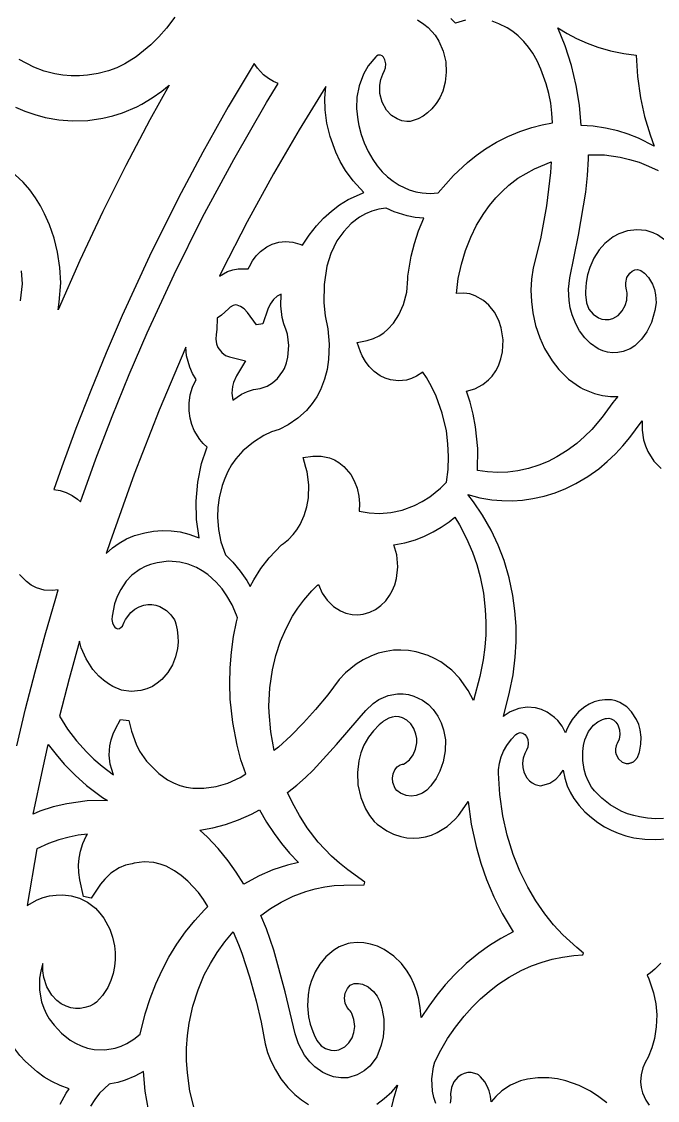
# Model space of a CAD drawing. Extents: x -629 to 1, y 0 to 2050.
# Drawn here: x -396.9 to -244.5, y 1067.3 to 1325.7 of the extents above; entities that cross this region are included whole.
import ezdxf

# ---------------------------------------------------------------- set-up
doc = ezdxf.new("R2010")
doc.units = 0
doc.layers.add('Default_Layer', color=1, linetype='CONTINUOUS')

msp = doc.modelspace()

# ---------------------------------------------------------------- linework, layer by layer
at = {"layer": 'Default_Layer'}
for points in [[(-360.17, 1326.8), (-362.17, 1324.13), (-363.96, 1322.08), (-365.91, 1320.16), (-369.42, 1317.31), (-372.12, 1315.59), (-374.06, 1314.69), (-376.07, 1313.95), (-378.51, 1313.28), (-381.03, 1312.87), (-383, 1312.72), (-384.98, 1312.73), (-386.94, 1312.9), (-388.89, 1313.22), (-391.45, 1313.89), (-393.92, 1314.81), (-397.44, 1316.64)], [(-301.98, 1326.16), (-300.47, 1325.15), (-299.43, 1324.32), (-297.76, 1322.47), (-296.86, 1321.06), (-295.83, 1318.64), (-295.25, 1316.09), (-295.12, 1313.64), (-295.38, 1311.21), (-295.96, 1309.09), (-296.67, 1307.46), (-297.52, 1306.08), (-298.54, 1304.82), (-299.59, 1303.85), (-300.68, 1303.07), (-301.88, 1302.44), (-303.74, 1301.84), (-304.11, 1301.77), (-304.53, 1301.79), (-305.75, 1301.98), (-306.91, 1302.41), (-308.2, 1303.24), (-309.45, 1304.54), (-310.49, 1306.43), (-311.01, 1308.48), (-311.03, 1310.52), (-310.79, 1311.88), (-310.33, 1313.18), (-309.9, 1314.02), (-309.68, 1314.68), (-309.62, 1315.64), (-309.83, 1316.59), (-310.18, 1317.22), (-310.47, 1317.52), (-310.83, 1317.73), (-311.43, 1317.72), (-311.83, 1317.46), (-312.01, 1317.28), (-313.8, 1315.13), (-314.95, 1313.12), (-315.97, 1310.35), (-316.5, 1307.67), (-316.62, 1304.92), (-316.33, 1302.18), (-316.03, 1300.83), (-315.49, 1298.72), (-314.78, 1296.67), (-313.86, 1294.63), (-312.74, 1292.69), (-311.67, 1291.19), (-310.47, 1289.78), (-309.17, 1288.53), (-307.85, 1287.48), (-306.43, 1286.56), (-303.97, 1285.42), (-302.44, 1284.96), (-300.87, 1284.68), (-298.94, 1284.58), (-297.02, 1284.75), (-293.41, 1288.88), (-290.04, 1292.01), (-287.92, 1293.69), (-285.71, 1295.24), (-283.07, 1296.84), (-280.32, 1298.24), (-277.49, 1299.43), (-274.57, 1300.39), (-272.14, 1301.01), (-269.68, 1301.47), (-269.81, 1303.84), (-270.09, 1306.2), (-270.54, 1308.54), (-271.14, 1310.84), (-272.43, 1314.37), (-273.31, 1316.32), (-274.37, 1318.18), (-275.37, 1319.62), (-276.5, 1320.96), (-277.88, 1322.32), (-279.16, 1323.34), (-280.54, 1324.24), (-282.55, 1325.21), (-284.12, 1325.88)], [(-290.5, 1326.05), (-292.9, 1325.34), (-294.03, 1326.45)], [(-398.3, 1305.25), (-396.11, 1304.31), (-393.68, 1303.45), (-391.19, 1302.79), (-387.97, 1302.22), (-384.71, 1301.97), (-381.01, 1302.08), (-377.36, 1302.6), (-375.01, 1303.16), (-372.72, 1303.88), (-369.21, 1305.33), (-368.02, 1305.93), (-365.57, 1307.44), (-363.24, 1309.1), (-361.48, 1310.51), (-361.48, 1310.51), (-366.12, 1302.18), (-371.9, 1291.25), (-377.41, 1280.21), (-382.91, 1268.52), (-388.12, 1256.72), (-387.85, 1258.5), (-387.45, 1263.14), (-387.66, 1266.84), (-388.23, 1270.52), (-389.05, 1273.82), (-390.16, 1277.03), (-391.36, 1279.7), (-392.36, 1281.63), (-393.51, 1283.5), (-394.91, 1285.43), (-396.47, 1287.25), (-399.34, 1289.89)], [(-242.25, 1273.08), (-244.52, 1274.67), (-245.5, 1275.17), (-247.2, 1275.66), (-249.43, 1275.88), (-251.66, 1275.61), (-253.75, 1274.9), (-255.13, 1274.15), (-257.12, 1272.59), (-258.45, 1271.09), (-259.74, 1269.1), (-260.74, 1266.85), (-261.27, 1265.06), (-261.6, 1263.23), (-261.74, 1261.02), (-261.79, 1260.37), (-261.55, 1258.38), (-260.92, 1256.88), (-259.94, 1255.63), (-258.65, 1254.75), (-257.87, 1254.47), (-257.05, 1254.34), (-256.12, 1254.38), (-255.22, 1254.62), (-253.95, 1255.35), (-252.93, 1256.43), (-252.24, 1257.72), (-251.88, 1258.99), (-251.79, 1260.71), (-251.83, 1261.12), (-251.95, 1261.49), (-252.11, 1262.32), (-252.12, 1263.16), (-251.82, 1264.42), (-251.15, 1265.49), (-250.57, 1265.97), (-249.9, 1266.26), (-249.33, 1266.31), (-248.77, 1266.21), (-248.52, 1266.11), (-247.64, 1265.48), (-246.62, 1264.4), (-245.7, 1262.86), (-245.22, 1261.57), (-244.94, 1260.24), (-244.85, 1258.36), (-245.13, 1256.5), (-245.95, 1253.68), (-247.09, 1251.41), (-248.34, 1249.67), (-249.96, 1248.09), (-251.06, 1247.32), (-252.72, 1246.68), (-253.98, 1246.44), (-255.26, 1246.4), (-256.45, 1246.54), (-257.6, 1246.85), (-258.73, 1247.32), (-260.55, 1248.61), (-261.93, 1249.99), (-263.15, 1251.62), (-264.1, 1253.33), (-264.96, 1255.48), (-265.41, 1257.19), (-265.7, 1258.94), (-265.8, 1261.67), (-265.5, 1264.38), (-263.46, 1274.6), (-261.69, 1284.86), (-261.24, 1288.85), (-261.02, 1292.86), (-261.01, 1293.85), (-257.22, 1293.79), (-253.48, 1293.28), (-251.18, 1292.74), (-248.93, 1292.04), (-246.62, 1291.12), (-244.38, 1290.05)], [(-396.96, 1266.02), (-396.75, 1262.9), (-397.23, 1258.84)], [(-243.06, 1134.81), (-244.98, 1134.76), (-246.9, 1134.88), (-248.8, 1135.18), (-250.17, 1135.51), (-251.7, 1135.97), (-253.17, 1136.57), (-255.83, 1138.09), (-257.84, 1139.68), (-259.59, 1141.45), (-260.3, 1142.36), (-261.15, 1143.82), (-261.7, 1145.15), (-262.1, 1146.53), (-262.41, 1148.69), (-262.37, 1150.86), (-262.26, 1152.27), (-261.95, 1153.66), (-261.04, 1155.7), (-259.85, 1157.2), (-258.81, 1158.01), (-257.65, 1158.56), (-256.96, 1158.74), (-256.71, 1158.81), (-256.16, 1158.85), (-255.62, 1158.73), (-254.97, 1158.38), (-254.48, 1157.92), (-254.03, 1157.26), (-253.61, 1156.04), (-253.52, 1154.94), (-253.68, 1153.84), (-254.13, 1152.79), (-254.22, 1152.63), (-254.35, 1152.45), (-254.44, 1152.19), (-254.57, 1151.54), (-254.56, 1150.72), (-254.44, 1150.15), (-253.88, 1149.09), (-252.93, 1148.31), (-252.24, 1148.07), (-252.01, 1148.03), (-251.86, 1148.01), (-251.7, 1148.01), (-251.55, 1148.01), (-251.4, 1148.03), (-251.25, 1148.05), (-251.1, 1148.08), (-250.96, 1148.12), (-250.82, 1148.16), (-250.68, 1148.22), (-250.54, 1148.28), (-250.41, 1148.34), (-250.28, 1148.42), (-249.93, 1148.68), (-249.27, 1149.47), (-248.87, 1150.56), (-248.85, 1150.71), (-248.49, 1152.59), (-248.44, 1154.33), (-248.67, 1156.07), (-249.01, 1157.33), (-249.52, 1158.55), (-250.69, 1160.38), (-251.85, 1161.55), (-253.55, 1162.63), (-254.52, 1163), (-255.54, 1163.22), (-257.08, 1163.27), (-258.41, 1163.1), (-259.7, 1162.73), (-260.84, 1162.24), (-261.9, 1161.61), (-263.44, 1160.34), (-264.91, 1158.57), (-265.68, 1157.31), (-266.29, 1155.97), (-266.52, 1155.36), (-267.32, 1156.94), (-268.35, 1158.29), (-269.16, 1159.04), (-270.97, 1160.33), (-272.3, 1160.94), (-273.72, 1161.34), (-275.72, 1161.49), (-277.7, 1161.2), (-279.77, 1160.37), (-281.21, 1159.41), (-281.41, 1159.24), (-279.94, 1165.07), (-279.1, 1169.25), (-278.57, 1173.48), (-278.36, 1177.18), (-278.4, 1180.88), (-278.66, 1184.57), (-279.17, 1188.25), (-280.05, 1192.46), (-281.26, 1196.61), (-282.66, 1200.32), (-284.35, 1203.93), (-286.39, 1207.53), (-288.57, 1210.71), (-289.91, 1212.41), (-287.1, 1211.68), (-284.23, 1211.2), (-281.77, 1210.98), (-279.3, 1210.95), (-276.84, 1211.11), (-274.39, 1211.45), (-271.69, 1212.04), (-269.05, 1212.85), (-266.5, 1213.86), (-264.05, 1215.05), (-261.23, 1216.73), (-258.58, 1218.62), (-256.52, 1220.35), (-254.58, 1222.2), (-252.8, 1224.12), (-251.15, 1226.13), (-248.44, 1229.78), (-248.15, 1230.13), (-248.17, 1227.83), (-247.83, 1225.56), (-247.41, 1224.14), (-246.84, 1222.76), (-245.4, 1220.45), (-243.64, 1218.68)], [(-398.03, 1152.22), (-395.91, 1161.12), (-393.64, 1169.99), (-391.23, 1178.81), (-388.67, 1187.6), (-388.06, 1189.6), (-389.44, 1189.41), (-391.41, 1189.53), (-393.31, 1190.09), (-394.57, 1190.74), (-395.72, 1191.56), (-397.32, 1193.25)], [(-297.63, 1066.53), (-298.11, 1067.99), (-298.42, 1069.49), (-298.6, 1072.41), (-298.2, 1075.32), (-297.86, 1076.54), (-296.41, 1079.35), (-294.79, 1082.08), (-292.91, 1084.84), (-290.84, 1087.48), (-288.94, 1089.6), (-286.91, 1091.62), (-284.87, 1093.39), (-282.72, 1095.04), (-280.03, 1096.81), (-277.19, 1098.37), (-274.7, 1099.49), (-272.13, 1100.43), (-269.72, 1101.11), (-267.27, 1101.62), (-264.51, 1101.99), (-262.39, 1102.17), (-262.25, 1102.58), (-263.86, 1103.89), (-267.2, 1106.94), (-269.44, 1109.38), (-271.5, 1111.94), (-273.66, 1115.07), (-275.57, 1118.34), (-277.48, 1122.21), (-279.07, 1126.21), (-280.5, 1130.81), (-281.56, 1135.48), (-282.29, 1140.55), (-282.6, 1145.65), (-282.61, 1146.46), (-282.35, 1148.04), (-281.92, 1149.58), (-281.36, 1150.98), (-280.63, 1152.31), (-279.49, 1153.85), (-278.41, 1154.92), (-278.03, 1155.22), (-277.43, 1155.41), (-276.79, 1155.29), (-276.31, 1154.95), (-275.91, 1154.45), (-275.59, 1153.71), (-275.47, 1152.79), (-275.59, 1151.87), (-275.86, 1151.2), (-276.32, 1150.38), (-276.7, 1149.25), (-276.84, 1148.08), (-276.78, 1147.04), (-276.54, 1146.03), (-275.85, 1144.65), (-275.13, 1143.83), (-274.5, 1143.35), (-273.78, 1142.97), (-273.15, 1142.78), (-272.83, 1142.72), (-272.56, 1142.68), (-272.2, 1142.73), (-270.33, 1143.32), (-268.86, 1144.27), (-267.8, 1145.37), (-267.12, 1146.36), (-266.71, 1144.49), (-266.11, 1142.66), (-265.42, 1141.12), (-264.58, 1139.65), (-263.3, 1137.92), (-261.88, 1136.41), (-260.33, 1135.02), (-258.83, 1133.87), (-257.22, 1132.84), (-255.62, 1131.99), (-253.94, 1131.27), (-252.07, 1130.66), (-250.15, 1130.22), (-247.52, 1129.89), (-244.87, 1129.81), (-242.23, 1129.98)], [(-355.46, 1065.14), (-356.51, 1069.46), (-357.14, 1073.86), (-357.32, 1076.84), (-357.31, 1079.83), (-357.11, 1082.81), (-356.71, 1085.77), (-355.84, 1089.83), (-354.59, 1093.81), (-353.09, 1097.37), (-351.63, 1100.08), (-349.99, 1102.71), (-348.17, 1105.26), (-346.17, 1107.69), (-346.17, 1107.69), (-344.89, 1104.67), (-344.12, 1102.57), (-342.24, 1096.88), (-340.65, 1091.12), (-339.47, 1085.99), (-338.52, 1080.82), (-337.91, 1078.77), (-337.14, 1076.76), (-336.05, 1074.57), (-334.74, 1072.48), (-333.09, 1070.39), (-331.39, 1068.7), (-329.77, 1067.41), (-328.08, 1066.33)], [(-243.74, 1100.14), (-245.16, 1098.69), (-246.2, 1097.84), (-247, 1097.25), (-246.6, 1096.37), (-245.44, 1093.06), (-244.92, 1090.44), (-244.7, 1087.78), (-244.8, 1084.94), (-245.25, 1082.14), (-245.89, 1079.87), (-246.77, 1077.68), (-247.45, 1076.37), (-248.04, 1075.06), (-248.45, 1073.41), (-248.56, 1071.72), (-248.43, 1070.38), (-248.11, 1069.07), (-247.33, 1067.33), (-246.46, 1066.14)], [(-387.58, 1066.37), (-386.14, 1069), (-385.48, 1070.05), (-387.6, 1070.83), (-389.63, 1071.81), (-391.43, 1072.88), (-393.14, 1074.11), (-395.91, 1076.6), (-397.26, 1078.05), (-398.48, 1079.6), (-399.78, 1081.61), (-399.78, 1081.61), (-400.65, 1072.32), (-401.37, 1063.01)], [(-366.45, 1064.99), (-367.25, 1069.48), (-367.62, 1074.24), (-367.62, 1074.24), (-369.76, 1073.06), (-372.03, 1072.13), (-373.78, 1071.6), (-375.58, 1071.23), (-375.91, 1071.17), (-378.16, 1069.01), (-379.32, 1067.51), (-380.32, 1065.93)], [(-256.62, 1066.71), (-258.54, 1068.15), (-260.57, 1069.46), (-263.23, 1070.84), (-266.43, 1072.01), (-268.48, 1072.45), (-270.57, 1072.69), (-273.14, 1072.68), (-275.68, 1072.35), (-277.35, 1071.95), (-279.73, 1070.97), (-281.77, 1069.6), (-283.23, 1068.24), (-284.34, 1066.91), (-284.5, 1068.26), (-284.85, 1069.59), (-285.3, 1070.67), (-285.89, 1071.7), (-286.92, 1072.95), (-287.18, 1073.2), (-287.39, 1073.38), (-287.67, 1073.53), (-289.11, 1073.95), (-289.97, 1073.94), (-290.81, 1073.76), (-291.54, 1073.43), (-292.33, 1072.88), (-293.3, 1071.71), (-293.87, 1070.41), (-294.12, 1068.86), (-294.05, 1067.8), (-294.18, 1066.62)], [(-311.75, 1066.41), (-309.95, 1067.7), (-308.18, 1069.35), (-306.82, 1070.96), (-307.85, 1067.38), (-308.69, 1063.75)]]:
    msp.add_lwpolyline(points, dxfattribs=at)
for points in [[(-268.4, 1324.24), (-266.18, 1322.89), (-263.87, 1321.67), (-261.37, 1320.54), (-258.78, 1319.59), (-255.73, 1318.71), (-252.6, 1318.08), (-249.6, 1317.72), (-249.29, 1312.6), (-248.57, 1307.51), (-247.58, 1303.01), (-246.26, 1298.58), (-245.28, 1295.91), (-249.08, 1297.79), (-251.51, 1298.74), (-254, 1299.53), (-256.94, 1300.22), (-259.93, 1300.68), (-262.77, 1300.88), (-263.2, 1305.69), (-263.98, 1310.46), (-265.12, 1315.23), (-266.63, 1319.9), (-268.4, 1324.24)], [(-341.14, 1315.72), (-347.36, 1305.28), (-353.43, 1294.49), (-359.24, 1283.55), (-366.2, 1269.55), (-372.73, 1255.35), (-376.59, 1246.39), (-380.29, 1237.36), (-383.83, 1228.27), (-387.2, 1219.11), (-389.13, 1213.62), (-387.62, 1213.38), (-386.16, 1212.92), (-384.76, 1212.23), (-383.48, 1211.34), (-382.76, 1210.72), (-379.08, 1220.95), (-375.19, 1231.1), (-371.1, 1241.17), (-366.79, 1251.15), (-360.34, 1265.12), (-353.48, 1278.88), (-346.03, 1292.73), (-338.14, 1306.34), (-335.37, 1310.89), (-336.47, 1311.36), (-337.72, 1312.1), (-338.87, 1312.99), (-340.37, 1314.61), (-341.14, 1315.72)], [(-323.96, 1310.22), (-330.39, 1299.81), (-336.54, 1289.24), (-342.83, 1277.76), (-348.8, 1266.12), (-349.48, 1264.74), (-347.53, 1265.9), (-346.25, 1266.3), (-344.93, 1266.53), (-342.55, 1266.5), (-342.29, 1267.09), (-341.54, 1268.43), (-340.65, 1269.62), (-339.61, 1270.68), (-338.12, 1271.77), (-336.85, 1272.41), (-335.26, 1272.89), (-333.61, 1273.07), (-331.87, 1272.92), (-330.18, 1272.43), (-329.54, 1272.15), (-327.98, 1274.56), (-326.22, 1276.82), (-324.5, 1278.66), (-322.64, 1280.34), (-320.7, 1281.81), (-318.64, 1283.08), (-315.2, 1284.67), (-314.86, 1284.8), (-317.43, 1287.55), (-319.24, 1290.05), (-320.5, 1292.2), (-321.58, 1294.44), (-322.95, 1298.25), (-323.75, 1301.39), (-324.16, 1304.61), (-324.2, 1307.42), (-323.96, 1310.22)], [(-269.98, 1292.14), (-270.15, 1289.59), (-271.09, 1281.63), (-272.53, 1273.73), (-274.27, 1266.74), (-274.65, 1264.07), (-274.81, 1261.38), (-274.72, 1258.68), (-274.4, 1256), (-273.73, 1252.95), (-272.73, 1249.97), (-271.57, 1247.41), (-269.76, 1244.44), (-268.14, 1242.38), (-265.79, 1240.07), (-262.93, 1238.04), (-262.41, 1237.75), (-259.58, 1236.6), (-257.69, 1236.15), (-255.74, 1235.93), (-254.31, 1235.91), (-254.02, 1235.93), (-255.21, 1234.47), (-257.78, 1230.93), (-260.26, 1228), (-261.97, 1226.3), (-263.79, 1224.7), (-266.13, 1222.96), (-268.62, 1221.43), (-270.73, 1220.36), (-272.93, 1219.46), (-275.42, 1218.68), (-277.97, 1218.12), (-280.37, 1217.82), (-282.79, 1217.73), (-285.21, 1217.85), (-287.62, 1218.18), (-287.55, 1223.45), (-288.07, 1228.69), (-288.64, 1231.65), (-289.4, 1234.57), (-290.2, 1236.99), (-290.28, 1237.23), (-288.24, 1237.75), (-286.32, 1238.76), (-284.97, 1239.89), (-284.12, 1240.83), (-283.23, 1242.1), (-282.6, 1243.28), (-282.02, 1244.91), (-281.65, 1246.59), (-281.49, 1249.5), (-281.93, 1252.38), (-282.52, 1254.12), (-283.58, 1256.14), (-284.9, 1257.8), (-286.21, 1258.95), (-288.15, 1260.05), (-289.5, 1260.49), (-290.91, 1260.7), (-292.68, 1260.63), (-292.23, 1264.16), (-291.49, 1267.66), (-290.51, 1270.92), (-289.26, 1274.1), (-287.83, 1276.99), (-286.14, 1279.76), (-284.76, 1281.67), (-283.26, 1283.48), (-281.75, 1285.05), (-280.14, 1286.53), (-277.98, 1288.19), (-273.96, 1290.49), (-269.98, 1292.14)], [(-300.52, 1278.64), (-302.53, 1278.81), (-304.51, 1279.18), (-307.56, 1280.14), (-309.53, 1281.03), (-309.6, 1281.07), (-311.28, 1280.83), (-312.92, 1280.36), (-314.47, 1279.7), (-315.93, 1278.87), (-317.9, 1277.34), (-319.67, 1275.48), (-321.29, 1273.18), (-322.79, 1270.16), (-323.76, 1267.17), (-324.4, 1262.77), (-324.45, 1258.33), (-324.13, 1255.22), (-323.51, 1252.15), (-323.14, 1248.46), (-323.29, 1244.75), (-323.67, 1242.4), (-324.27, 1240.1), (-325.23, 1237.54), (-326.16, 1235.86), (-327.24, 1234.28), (-328.63, 1232.6), (-330.65, 1230.7), (-332.97, 1229.11), (-335.16, 1228.05), (-337.02, 1227.42), (-338.8, 1226.59), (-341.33, 1225.01), (-343.81, 1222.9), (-345.54, 1221), (-346.55, 1219.54), (-347.43, 1217.98), (-348.2, 1216.31), (-348.82, 1214.57), (-349.53, 1211.68), (-349.83, 1209.35), (-349.91, 1206.99), (-349.69, 1204.02), (-349.1, 1201.1), (-348.03, 1197.99), (-346.23, 1196.22), (-344.48, 1194.11), (-342.93, 1191.84), (-342.11, 1190.41), (-341.24, 1191.98), (-339.5, 1194.7), (-337.55, 1197.25), (-334.61, 1200.38), (-334.09, 1200.72), (-332.88, 1201.7), (-331.8, 1202.82), (-330.9, 1204), (-330.12, 1205.27), (-329.14, 1207.42), (-328.5, 1209.5), (-328.13, 1211.63), (-328.02, 1214.77), (-328.45, 1217.88), (-328.72, 1218.91), (-329.43, 1221.28), (-327.05, 1221.62), (-325.05, 1221.66), (-323.1, 1221.23), (-321.92, 1220.74), (-320.81, 1220.09), (-319.62, 1219.13), (-318.01, 1217.24), (-317.14, 1215.7), (-316.46, 1213.92), (-316.05, 1212.06), (-315.9, 1210.26), (-316, 1208.46), (-313.58, 1208.04), (-311.13, 1207.91), (-308.37, 1208.13), (-305.66, 1208.72), (-302.75, 1209.8), (-300.86, 1210.76), (-299.06, 1211.9), (-296.51, 1213.95), (-295.04, 1215.39), (-294.67, 1218.46), (-294.56, 1221.53), (-294.7, 1224.61), (-295.08, 1227.67), (-296.06, 1231.96), (-297.52, 1236.03), (-298.61, 1238.3), (-299.86, 1240.49), (-300.72, 1241.77), (-302.23, 1240.76), (-303.4, 1240.23), (-304.62, 1239.87), (-306.56, 1239.68), (-308.5, 1239.92), (-309.77, 1240.32), (-310.96, 1240.91), (-312.35, 1241.89), (-313.56, 1243.09), (-314.48, 1244.32), (-315.22, 1245.66), (-315.63, 1246.62), (-316.44, 1248.82), (-314.05, 1249.33), (-312.58, 1249.79), (-311.2, 1250.46), (-310.09, 1251.2), (-309.07, 1252.06), (-307.78, 1253.48), (-306.45, 1255.47), (-305.33, 1257.96), (-304.55, 1260.91), (-304.29, 1264.15), (-304.3, 1264.77), (-303.53, 1269.55), (-302.76, 1272.6), (-301.79, 1275.59), (-300.52, 1278.64)], [(-334.65, 1260.45), (-335.62, 1259.92), (-336.5, 1259.12), (-337.3, 1258.02), (-337.84, 1256.86), (-339.08, 1253.32), (-340.55, 1253.13), (-342.71, 1256.06), (-343.52, 1256.92), (-344.4, 1257.5), (-345.18, 1257.79), (-345.51, 1257.85), (-346.15, 1257.73), (-346.88, 1257.32), (-347.27, 1256.96), (-348.95, 1255.41), (-350.02, 1254.69), (-350.05, 1251.95), (-350.2, 1250.81), (-350.3, 1249.66), (-350.14, 1248.52), (-349.81, 1247.63), (-348.87, 1246.45), (-347.97, 1245.78), (-347.08, 1245.42), (-343.2, 1244.45), (-345.38, 1240.87), (-346.07, 1239.31), (-346.32, 1238.31), (-346.46, 1236.68), (-346.28, 1235.06), (-344.17, 1236.51), (-342.77, 1237.15), (-341.3, 1237.59), (-339.69, 1237.83), (-337.99, 1238.41), (-336.74, 1239.17), (-335.58, 1240.21), (-334.26, 1241.98), (-333.89, 1242.65), (-333.39, 1243.99), (-333.05, 1245.38), (-332.83, 1248.13), (-333.18, 1250.86), (-333.45, 1251.82), (-333.99, 1253.32), (-334.39, 1254.86), (-334.74, 1257.65), (-334.65, 1260.45)], [(-357.47, 1247.74), (-363.93, 1232.64), (-369.9, 1217.35), (-375.63, 1201.14), (-376.57, 1198.34), (-375.08, 1199.66), (-373.47, 1200.82), (-371.7, 1201.82), (-369.84, 1202.61), (-367.36, 1203.29), (-365.26, 1203.66), (-363.14, 1203.81), (-361.01, 1203.74), (-358.9, 1203.46), (-356.82, 1202.96), (-354.81, 1202.25), (-354.32, 1202.05), (-354.93, 1206.43), (-355.05, 1210.85), (-354.65, 1215.39), (-353.72, 1219.86), (-352.58, 1223.37), (-352.42, 1223.78), (-353.36, 1224.64), (-354.19, 1225.6), (-355.5, 1227.75), (-356.08, 1229.2), (-356.48, 1230.71), (-356.72, 1232.52), (-356.72, 1234.35), (-356.44, 1236.3), (-355.88, 1238.19), (-355.02, 1240), (-355.87, 1241.42), (-356.56, 1242.93), (-357.33, 1245.63), (-357.47, 1247.74)], [(-293.09, 1206.98), (-291.94, 1205.14), (-290.25, 1201.93), (-288.83, 1198.62), (-287.82, 1195.7), (-287, 1192.73), (-286.22, 1188.84), (-285.76, 1184.92), (-285.61, 1181.89), (-285.64, 1178.86), (-285.86, 1175.84), (-286.25, 1172.83), (-287.06, 1168.85), (-288.57, 1163.08), (-289.85, 1165.51), (-291.92, 1168.42), (-293.79, 1170.38), (-296.44, 1172.34), (-297.92, 1173.18), (-299.48, 1173.88), (-302.34, 1174.76), (-304.15, 1175.07), (-305.98, 1175.18), (-307.75, 1175.11), (-309.51, 1174.86), (-311.4, 1174.39), (-313.22, 1173.73), (-315, 1172.86), (-316.68, 1171.82), (-319.24, 1169.74), (-320.78, 1168.14), (-323.52, 1164.47), (-326.43, 1160.92), (-329.32, 1157.72), (-332.37, 1154.64), (-335.32, 1151.93), (-335.95, 1151.39), (-336.32, 1151.09), (-337.11, 1155.62), (-337.53, 1160.21), (-337.59, 1161.75), (-337.4, 1166.1), (-336.77, 1170.43), (-335.94, 1173.91), (-334.8, 1177.31), (-333.49, 1180.34), (-331.92, 1183.26), (-330.66, 1185.23), (-329.27, 1187.12), (-327.3, 1189.38), (-325.96, 1190.71), (-325.76, 1190.89), (-324.82, 1188.82), (-323.62, 1187.1), (-322.1, 1185.62), (-320.45, 1184.57), (-319.19, 1184.05), (-317.65, 1183.71), (-316.31, 1183.64), (-314.98, 1183.79), (-313.46, 1184.23), (-312.08, 1184.9), (-310.81, 1185.82), (-309.61, 1187), (-308.7, 1188.21), (-308.05, 1189.34), (-307.46, 1190.79), (-307.04, 1192.29), (-306.73, 1195.14), (-306.99, 1197.99), (-307.67, 1200.37), (-305.04, 1200.86), (-302.48, 1201.61), (-300.33, 1202.46), (-298.25, 1203.47), (-296.3, 1204.62), (-294.45, 1205.91), (-293.09, 1206.98)], [(-383.02, 1177.29), (-385.49, 1168.31), (-387.81, 1159.3), (-385.83, 1156.25), (-383.69, 1153.44), (-381.34, 1150.8), (-379.51, 1149.01), (-377.58, 1147.34), (-374.81, 1145.28), (-375.6, 1147.81), (-375.84, 1150.02), (-375.71, 1152.24), (-375.41, 1153.69), (-374.95, 1155.09), (-374.38, 1156.33), (-373.18, 1158.52), (-371.13, 1158.29), (-370.52, 1155.75), (-369.44, 1152.64), (-368.59, 1150.96), (-366.92, 1148.57), (-365.6, 1147.2), (-363.94, 1145.61), (-361.87, 1144.12), (-360.44, 1143.35), (-358.94, 1142.75), (-357.4, 1142.32), (-355.82, 1142.07), (-353.19, 1142.07), (-350.26, 1142.46), (-347.43, 1143.29), (-344.49, 1144.68), (-343.16, 1145.5), (-344.29, 1148.89), (-345.22, 1152.35), (-346.28, 1157.85), (-346.86, 1163.43), (-346.99, 1167.19), (-346.9, 1170.94), (-346.59, 1174.68), (-346.08, 1178.4), (-345.37, 1181.96), (-345.16, 1182.86), (-345.4, 1183.56), (-346.41, 1185.97), (-347.65, 1188.19), (-348.84, 1189.88), (-350.2, 1191.43), (-352.27, 1193.28), (-353.59, 1194.18), (-354.99, 1194.96), (-356.93, 1195.74), (-358.95, 1196.25), (-361.69, 1196.44), (-364.4, 1196.09), (-365.95, 1195.64), (-367.24, 1195.2), (-368.46, 1194.59), (-370.44, 1193.11), (-371.79, 1191.67), (-373.11, 1189.71), (-373.94, 1188.01), (-374.57, 1186.23), (-375.17, 1183.32), (-375.23, 1182.5), (-375.09, 1181.7), (-374.75, 1180.97), (-374.52, 1180.67), (-374.17, 1180.39), (-373.9, 1180.29), (-373.42, 1180.32), (-372.96, 1180.62), (-372.72, 1180.92), (-372.51, 1181.28), (-372.26, 1181.88), (-371.94, 1182.53), (-370.68, 1184.18), (-369.73, 1184.97), (-368.69, 1185.56), (-367.56, 1185.95), (-366.6, 1186.1), (-365.63, 1186.09), (-364.67, 1185.94), (-363.75, 1185.64), (-362.11, 1184.66), (-361.07, 1183.62), (-360.26, 1182.41), (-360.07, 1182.05), (-359.88, 1181.43), (-359.56, 1179.99), (-359.4, 1178.52), (-359.38, 1177.05), (-359.52, 1175.57), (-359.98, 1173.56), (-360.74, 1171.63), (-361.85, 1169.77), (-363.28, 1168.14), (-364.35, 1167.24), (-365.52, 1166.48), (-366.86, 1165.87), (-368.27, 1165.45), (-370.62, 1165.23), (-372.95, 1165.6), (-375.02, 1166.45), (-376, 1167.05), (-377.25, 1167.93), (-378.39, 1168.94), (-379.79, 1170.51), (-381.42, 1173.04), (-382.58, 1175.74), (-383.02, 1177.29)], [(-302.87, 1164.14), (-300.8, 1163.15), (-299.33, 1162.1), (-298.24, 1160.94), (-297.14, 1159.34), (-296.35, 1157.75), (-295.77, 1156.09), (-295.29, 1153.66), (-295.37, 1151.01), (-295.85, 1148.41), (-296.65, 1146.14), (-297.56, 1144.41), (-298.63, 1142.89), (-298.81, 1142.67), (-299.77, 1141.64), (-300.82, 1140.89), (-302.31, 1140.31), (-303.52, 1140.18), (-304.72, 1140.34), (-306.08, 1140.9), (-306.92, 1141.49), (-307.36, 1142.03), (-307.93, 1143.43), (-308.01, 1144.49), (-307.84, 1145.54), (-307.43, 1146.48), (-306.86, 1147.2), (-306.14, 1147.67), (-305.6, 1147.83), (-305.35, 1147.87), (-304.97, 1148.08), (-303.92, 1148.89), (-303.01, 1150.09), (-302.45, 1151.4), (-302.18, 1152.94), (-302.2, 1154), (-302.38, 1155.06), (-302.89, 1156.4), (-303.63, 1157.51), (-304.59, 1158.39), (-305.59, 1158.92), (-306.39, 1159.15), (-307.22, 1159.22), (-308.08, 1159.13), (-308.9, 1158.87), (-310.11, 1158.13), (-310.36, 1157.89), (-311.21, 1157.23), (-312.58, 1155.86), (-313.78, 1154.27), (-314.82, 1152.38), (-315.54, 1150.56), (-316.04, 1148.67), (-316.38, 1145.8), (-316.26, 1142.92), (-315.59, 1139.83), (-314.46, 1137.1), (-313.52, 1135.56), (-312.4, 1134.14), (-311.7, 1133.49), (-309.35, 1131.83), (-307.74, 1131.04), (-306.01, 1130.48), (-304.55, 1130.2), (-303.07, 1130.09), (-301.58, 1130.17), (-300.11, 1130.41), (-298.65, 1130.84), (-297.25, 1131.43), (-294.93, 1132.87), (-292.97, 1134.66), (-292.18, 1135.57), (-290.1, 1138.52), (-289.88, 1138.9), (-289.11, 1133.49), (-287.96, 1128.14), (-286.81, 1124.15), (-285.44, 1120.22), (-283.7, 1116.09), (-281.69, 1112.06), (-279.07, 1107.66), (-282.06, 1106.06), (-284.73, 1104.39), (-287.28, 1102.56), (-290.33, 1100.05), (-293.17, 1097.33), (-295.35, 1094.96), (-297.39, 1092.49), (-299.31, 1089.88), (-301.09, 1087.17), (-301.35, 1089.52), (-301.79, 1091.84), (-302.26, 1093.56), (-302.87, 1095.24), (-303.59, 1096.77), (-304.45, 1098.23), (-305.85, 1100.09), (-307.66, 1101.87), (-309.97, 1103.46), (-311.57, 1104.21), (-313.27, 1104.74), (-314.83, 1105.02), (-316.42, 1105.09), (-318.13, 1104.95), (-318.65, 1104.85), (-320.74, 1104.06), (-322.08, 1103.26), (-323.99, 1101.66), (-325.42, 1099.94), (-326.53, 1098.08), (-327.48, 1095.8), (-327.92, 1094.2), (-328.2, 1092.58), (-328.34, 1089.93), (-328.09, 1087.29), (-327.69, 1085.52), (-327.1, 1083.8), (-326.74, 1082.97), (-326.14, 1081.66), (-325.06, 1080.38), (-324.05, 1079.7), (-322.78, 1079.29), (-321.79, 1079.24), (-320.81, 1079.41), (-319.41, 1080.11), (-318.42, 1081.05), (-317.67, 1082.26), (-317.24, 1083.51), (-317.05, 1084.99), (-317.24, 1086.7), (-317.76, 1088.11), (-317.91, 1088.4), (-318.13, 1088.76), (-318.4, 1089.01), (-318.84, 1089.57), (-319.3, 1090.61), (-319.46, 1091.77), (-319.32, 1092.94), (-318.81, 1094.1), (-318.12, 1094.85), (-317.61, 1095.16), (-317.14, 1095.31), (-316.14, 1095.3), (-315.17, 1095.09), (-313.83, 1094.46), (-312.55, 1093.38), (-311.68, 1092.24), (-311.04, 1091), (-310.54, 1089.4), (-310.44, 1088.94), (-310.09, 1086.72), (-310.04, 1084.49), (-310.24, 1082.49), (-310.67, 1080.52), (-311.78, 1077.71), (-311.9, 1077.48), (-313.45, 1075.5), (-314.74, 1074.38), (-316.42, 1073.38), (-318.43, 1072.73), (-318.66, 1072.69), (-320.4, 1072.67), (-322.11, 1072.95), (-323.43, 1073.39), (-324.68, 1073.99), (-326.57, 1075.31), (-327.8, 1076.52), (-329.07, 1078.15), (-330.49, 1080.82), (-331.29, 1083.22), (-333.71, 1093.28), (-336.4, 1103.27), (-338.18, 1108.4), (-339.55, 1111.57), (-337.19, 1113.25), (-334.7, 1114.75), (-331.78, 1116.18), (-328.73, 1117.33), (-326.5, 1117.96), (-324.23, 1118.43), (-321.97, 1118.73), (-319.68, 1118.87), (-314.81, 1118.96), (-314.59, 1119.59), (-318.69, 1122.54), (-320.72, 1124.12), (-322.62, 1125.82), (-325.8, 1129.17), (-328.4, 1132.57), (-330.3, 1135.53), (-331.97, 1138.6), (-333.11, 1141.07), (-330.92, 1142.78), (-328.83, 1144.61), (-327.02, 1146.37), (-321.39, 1152.55), (-315.94, 1158.87), (-314.41, 1160.71), (-312.65, 1162.37), (-311.25, 1163.31), (-309.04, 1164.27), (-306.81, 1164.67), (-305.47, 1164.67), (-304.15, 1164.49), (-302.87, 1164.14)], [(-390.46, 1152.54), (-388.61, 1150.13), (-386.62, 1147.8), (-384.06, 1145.17), (-381.3, 1142.72), (-377.48, 1139.88), (-376.3, 1139.11), (-381.18, 1139.04), (-386.01, 1138.37), (-389.27, 1137.58), (-392.45, 1136.54), (-394.08, 1135.89), (-391.79, 1146.72), (-390.46, 1152.54)], [(-330.52, 1124.31), (-333.17, 1123.67), (-336.63, 1122.54), (-339.96, 1121.11), (-343.61, 1119.11), (-345.41, 1121.96), (-347.37, 1124.71), (-349.73, 1127.6), (-352.3, 1130.32), (-354.12, 1132.04), (-351.03, 1132.61), (-348, 1133.41), (-344.85, 1134.52), (-341.81, 1135.87), (-339.89, 1136.87), (-338.21, 1133.98), (-336.36, 1131.19), (-334.56, 1128.8), (-332.63, 1126.52), (-330.52, 1124.31)], [(-381.07, 1131.07), (-383.27, 1130.8), (-385.45, 1130.37), (-387.96, 1129.69), (-390.41, 1128.81), (-393.17, 1127.55), (-395.53, 1114), (-393.09, 1115.36), (-391.66, 1115.9), (-390.18, 1116.27), (-388.57, 1116.49), (-386.96, 1116.51), (-384.95, 1116.31), (-383.01, 1115.75), (-381.09, 1114.78), (-379.18, 1113.3), (-378.1, 1112.17), (-377.16, 1110.92), (-375.75, 1108.31), (-375.07, 1106.36), (-374.63, 1104.35), (-374.46, 1102.69), (-374.46, 1101.02), (-374.62, 1099.36), (-374.95, 1097.72), (-375.49, 1096.01), (-376.23, 1094.37), (-377.48, 1092.41), (-378.94, 1090.78), (-379.44, 1090.45), (-380.53, 1089.88), (-381.7, 1089.5), (-382.82, 1089.32), (-383.95, 1089.32), (-385.07, 1089.49), (-386.15, 1089.83), (-387.35, 1090.43), (-388.43, 1091.23), (-389.61, 1092.48), (-390.82, 1094.5), (-391.54, 1096.72), (-391.75, 1098.29), (-391.75, 1099.87), (-391.78, 1100.09), (-391.8, 1100.05), (-391.82, 1099.95), (-392.27, 1098.26), (-392.53, 1096.53), (-392.54, 1093.69), (-392.05, 1090.9), (-391.56, 1089.39), (-390.9, 1087.94), (-390.27, 1086.85), (-389.04, 1085.27), (-387.29, 1083.36), (-385.24, 1081.73), (-383.95, 1080.97), (-382.59, 1080.34), (-381.05, 1079.83), (-379.46, 1079.51), (-376.94, 1079.42), (-374.45, 1079.82), (-373.02, 1080.28), (-371.65, 1080.9), (-369.94, 1081.94), (-368.45, 1083.13), (-367.25, 1088), (-366.08, 1091.66), (-364.7, 1095.24), (-363.21, 1098.47), (-361.55, 1101.61), (-359.65, 1104.69), (-357.57, 1107.64), (-355.37, 1110.36), (-353, 1112.92), (-352.21, 1113.7), (-353.29, 1115.45), (-354.49, 1117.1), (-357.02, 1119.82), (-358.59, 1121.14), (-360.19, 1122.32), (-362.2, 1123.38), (-363.65, 1123.9), (-365.15, 1124.24), (-367.51, 1124.4), (-369.85, 1124.11), (-370.37, 1123.98), (-371.98, 1123.61), (-373.51, 1122.98), (-375.44, 1121.72), (-376.92, 1120.31), (-377.92, 1119.06), (-380.22, 1115.77), (-382.05, 1116.1), (-382.91, 1120.16), (-383.16, 1121.88), (-383.22, 1123.6), (-383.09, 1125.33), (-382.76, 1127.03), (-382.18, 1128.85), (-381.36, 1130.58), (-381.07, 1131.07)]]:
    msp.add_lwpolyline(points, close=True, dxfattribs=at)

doc.saveas('drawing.dxf')
